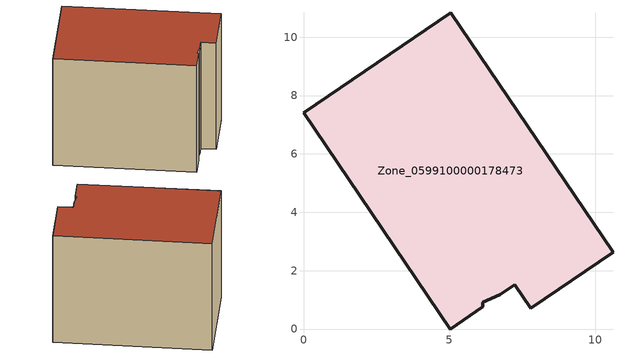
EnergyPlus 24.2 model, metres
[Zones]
Zone_0599100000178473
 floor ground (C_G): 7.24,1.52 6.73,1.17 6.15,0.91 6.14,0.77 5.02,0 0,7.41 5.05,10.83 10.61,2.63 7.79,0.71 z0
 wall outside (C_F): 5.05,10.83 0,7.41 5.02,0 6.14,0.77 6.15,0.91 6.73,1.17 7.24,1.52 7.79,0.71 10.61,2.63 5.05,10.83 z0:7.81
 roof outside (C_R): 6.73,1.17 7.24,1.52 7.79,0.71 10.61,2.63 5.05,10.83 0,7.41 5.02,0 6.14,0.77 6.15,0.91 z7.81
[BUILDING]
Pand.0599100000178473: North Axis=0; Terrain=City; Loads Convergence Tolerance Value=0.04; Temperature Convergence Tolerance Value=0.4; Solar Distribution=FullExterior; Maximum Number of Warmup Days=25; Minimum Number of Warmup Days=1
[Site:Location]
Rotterdam.The.Hague.AP_ZH_NLD Design_Conditions: Latitude=51.96; Longitude=4.45; Time Zone=1; Elevation=-4.5
[SITE:GROUNDTEMPERATURE:BUILDINGSURFACE]
18, 18, 18, 18, 18, 18, 18, 18, 18, 18, 18, 18
[MATERIAL] Thermal Absorptance=0.9; Solar Absorptance=0.7; Visible Absorptance=0.7
Name | Roughness | Thickness | Conductivity | Density | Specific Heat
G.TI.1965-1974 | MediumSmooth | 0.15 | 0.882353 | 540 | 1210
F.TI.1965-1974 | Rough | 0.3 | 0.697674 | 1920 | 840
R.TI.1965-1974 | MediumRough | 0.2 | 0.232558 | 1500 | 1000
[CONSTRUCTION]
C_G: G.TI.1965-1974
C_F: F.TI.1965-1974
C_R: R.TI.1965-1974
[ZONE]
Zone_0599100000178473: Type=1; Multiplier=1; Ceiling Height=Autocalculate; Volume=Autocalculate; Floor Area=autocalculate; Part of Total Floor Area=Yes
[ZONEINFILTRATION:DESIGNFLOWRATE]
Infil_Zone_0599100000178473: Zone or ZoneList or Space or SpaceList=Zone_0599100000178473; Schedule=AlwaysOn; Design Flow Rate Calculation Method=Flow/Area; Flow Rate per Floor Area=0.003; Constant Term Coefficient=1; Temperature Term Coefficient=0; Velocity Term Coefficient=0; Velocity Squared Term Coefficient=0
[HVACTEMPLATE:ZONE:IDEALLOADSAIRSYSTEM]
Zone_0599100000178473: Maximum Heating Supply Air Temperature=50; Minimum Cooling Supply Air Temperature=13; Maximum Heating Supply Air Humidity Ratio=0.0156; Minimum Cooling Supply Air Humidity Ratio=0.0077; Heating Limit=NoLimit; Cooling Limit=NoLimit; Dehumidification Control Type=ConstantSensibleHeatRatio; Cooling Sensible Heat Ratio=0.7; Dehumidification Setpoint=60; Humidification Control Type=None; Humidification Setpoint=30; Outdoor Air Method=None; Outdoor Air Flow Rate per Person=0.00944; Outdoor Air Flow Rate per Zone Floor Area=0; Outdoor Air Flow Rate per Zone=0; Demand Controlled Ventilation Type=None; Outdoor Air Economizer Type=NoEconomizer; Heat Recovery Type=None; Sensible Heat Recovery Effectiveness=0.7; Latent Heat Recovery Effectiveness=0.65
[ZONECONTROL:THERMOSTAT]
ThermostatControl_Zone_0599100000178473: Zone or ZoneList=Zone_0599100000178473; Control Type Schedule=DualSetpointControlType; Control 1=Thermostat_Zone_0599100000178473; Temperature Difference Between Cutout And Setpoint=0
[THERMOSTATSETPOINT:DUALSETPOINT]
Thermostat_Zone_0599100000178473: Heating Setpoint Temperature Schedule=HeatingSetpoint_Zone_0599100000178473; Cooling Setpoint Temperature Schedule=CoolingSetpoint_Zone_0599100000178473
[SCHEDULE:COMPACT]
HeatingSetpoint_Zone_0599100000178473: Through: 12/31, For: AllDays, Until: 24:00, 21
CoolingSetpoint_Zone_0599100000178473: Through: 12/31, For: AllDays, Until: 24:00, 24
DualSetpointControlType: Through: 12/31, For: AllDays, Until: 24:00, 4
AlwaysOn: Through: 12/31, For: AllDays, Until: 24:00, 1
